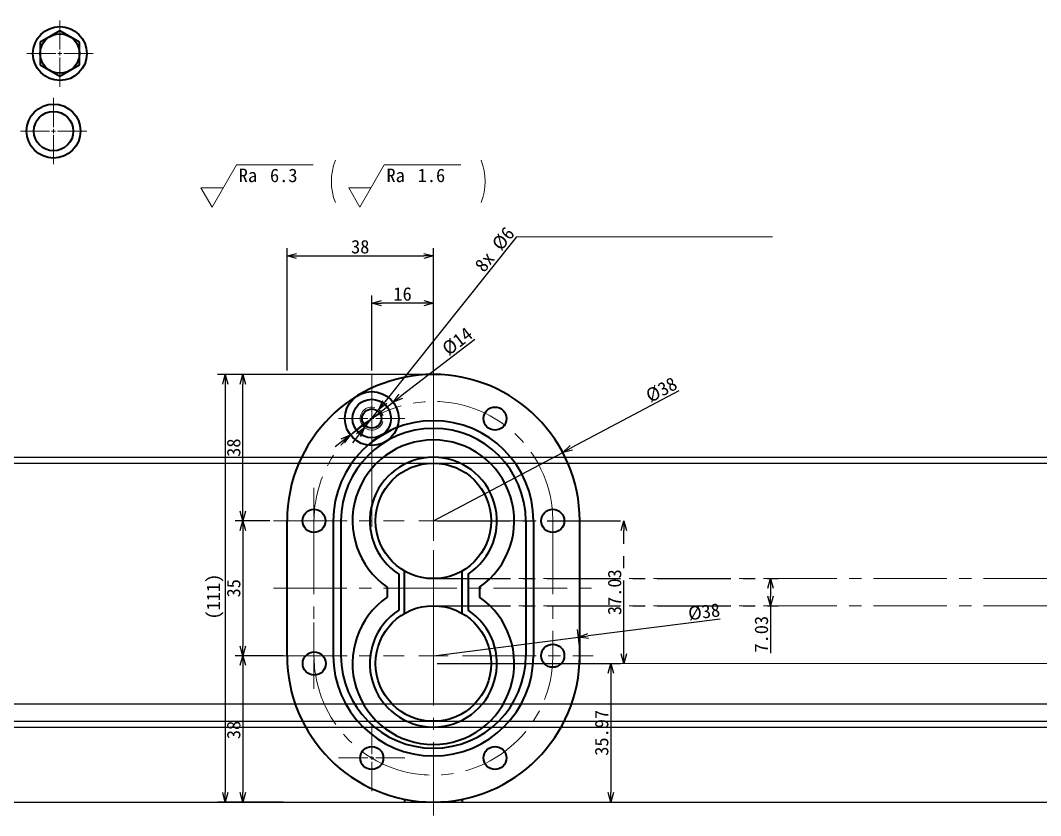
# Model space of a CAD drawing. Header units: millimetres. Extents: x 0 to 1496, y -203 to 299.
# Drawn here: x 966.2 to 1231.1, y -189.8 to 16.6 of the extents above; entities that cross this region are included whole.
import ezdxf

# ---------------------------------------------------------------- set-up
doc = ezdxf.new("R2010")
doc.units = ezdxf.units.MM
doc.linetypes.add('CENTER2', pattern=[28.575, 19.05, -3.175, 3.175, -3.175])
for name, color, linetype, lineweight in [('01_外形線', 7, 'Continuous', 35), ('02_中心線', 1, 'CENTER2', 18), ('04_寸法線', 2, 'Continuous', 18), ('07寸法線', 3, 'Continuous', 25), ('外形線', 7, 'Continuous', 35), ('細線', 5, 'Continuous', 18)]:
    doc.layers.add(name, color=color, linetype=linetype, lineweight=lineweight)
doc.layers.add('under_1', color=254, linetype='Continuous', lineweight=25, plot=False)
doc.styles.add('横文字', font='MS Gothic.ttf', dxfattribs={"height": 3.5})
doc.dimstyles.new('機械', dxfattribs={"dimtxt": 3.5, "dimasz": 2.5, "dimexe": 2, "dimexo": 1, "dimtad": 3, "dimdsep": 46, "dimtxsty": '横文字', "dimblk": 'OPEN30', "dimcen": 0, "dimazin": 2, "dimtfac": 1, "dimtmove": 0, "dimatfit": 3, "dimldrblk": 'OPEN30', "dimfxl": 1, "dimarcsym": 0})
doc.dimstyles.new('機械φ付', dxfattribs={"dimtxt": 3.5, "dimasz": 2.5, "dimexe": 2, "dimexo": 1, "dimtad": 3, "dimdsep": 46, "dimtxsty": '横文字', "dimblk": 'OPEN30', "dimcen": 0, "dimazin": 2, "dimtfac": 1, "dimtmove": 0, "dimatfit": 3, "dimldrblk": 'OPEN30', "dimfxl": 1, "dimarcsym": 0})

# ---------------------------------------------------------------- blocks, each defined once
blk = doc.blocks.new('*U15')
at = {"layer": '02_中心線', "color": 0, "linetype": 'CENTER2', "transparency": 16777216}
blk.add_line((-41.5, 0), (41.5, 0), dxfattribs=at)
blk = doc.blocks.new('*U16')
at = {"layer": '02_中心線', "color": 0, "linetype": 'CENTER2', "transparency": 16777216}
blk.add_line((0, -21.9925), (0, 21.9925), dxfattribs=at)
blk = doc.blocks.new('_Open30')
at = {"color": 0, "linetype": 'ByBlock', "lineweight": -2}
for p, q in [((-1, 0.27), (0, 0)), ((0, 0), (-1, -0.27)), ((0, 0), (-1, 0))]:
    blk.add_line(p, q, dxfattribs=at)
blk = doc.blocks.new('*D18')
at = {"layer": '04_寸法線', "color": 0, "lineweight": -2, "transparency": 16777216}
for p, q in [((1034.42, -75.31), (1017.39, -75.31)), ((1019.39, -77.81), (1019.39, -183.81)), ((1034.42, -186.31), (1017.39, -186.31))]:
    blk.add_line(p, q, dxfattribs=at)
at = {"layer": 'Defpoints', "color": 0, "transparency": 16777216}
for p in [(1035.42, -75.31), (1019.39, -186.31), (1035.42, -186.31)]:
    blk.add_point(p, dxfattribs=at)
at = {"layer": '04_寸法線', "color": 0, "lineweight": -2, "transparency": 16777216, "xscale": 2.5, "yscale": 2.5, "zscale": 2.5}
for p, rotation in [((1019.39, -75.31), 90), ((1019.39, -186.31), 270)]:
    blk.add_blockref('_Open30', p, dxfattribs=dict(at, rotation=rotation))
at = {"layer": '04_寸法線', "color": 0, "transparency": 16777216, "insert": (1016.73, -132.98), "char_height": 3.5, "attachment_point": 5, "rotation": 90, "style": '横文字'}
blk.add_mtext('(111)', dxfattribs=at)
blk = doc.blocks.new('*D19')
at = {"layer": '04_寸法線', "color": 0, "lineweight": -2, "transparency": 16777216}
for p, q in [((1137.18, -79.59), (1109.22, -94.38)), ((1073.42, -113.31), (1107.01, -95.55))]:
    blk.add_line(p, q, dxfattribs=at)
at = {"layer": 'Defpoints', "color": 0, "transparency": 16777216}
for p in [(1107.01, -95.55), (1073.42, -113.31)]:
    blk.add_point(p, dxfattribs=at)
at = {"layer": '04_寸法線', "color": 0, "lineweight": -2, "transparency": 16777216, "xscale": 2.5, "yscale": 2.5, "zscale": 2.5, "rotation": 207.8695708922694}
blk.add_blockref('_Open30', (1107.01, -95.55), dxfattribs=at)
at = {"layer": '04_寸法線', "color": 0, "transparency": 16777216, "insert": (1132.64, -79.31), "char_height": 3.5, "attachment_point": 5, "rotation": 27.8696, "style": '横文字'}
blk.add_mtext('%%c38', dxfattribs=at)
blk = doc.blocks.new('*D20')
at = {"layer": '04_寸法線', "color": 0, "lineweight": -2, "transparency": 16777216}
for p, q in [((1147.86, -138.81), (1113.59, -143.18)), ((1073.42, -148.31), (1111.11, -143.5))]:
    blk.add_line(p, q, dxfattribs=at)
blk.add_arc((1073.42, -148.31), 38, 1.5078, 10.2876, dxfattribs=at)
at = {"layer": 'Defpoints', "color": 0, "transparency": 16777216}
for p in [(1111.11, -143.5), (1073.42, -148.31)]:
    blk.add_point(p, dxfattribs=at)
at = {"layer": '04_寸法線', "color": 0, "lineweight": -2, "transparency": 16777216, "xscale": 2.5, "yscale": 2.5, "zscale": 2.5, "rotation": 187.2720415671984}
blk.add_blockref('_Open30', (1111.11, -143.5), dxfattribs=at)
at = {"layer": '04_寸法線', "color": 0, "transparency": 16777216, "insert": (1143.71, -136.95), "char_height": 3.5, "attachment_point": 5, "rotation": 7.272, "style": '横文字'}
blk.add_mtext('%%c38', dxfattribs=at)
blk = doc.blocks.new('*U29')
at = {"layer": '02_中心線', "color": 0, "linetype": 'CENTER2', "transparency": 16777216}
for p, q in [((0, 1.02), (0, 8.61)), ((-8.61, 0), (-1.02, 0)), ((1.02, 0), (8.61, 0)), ((0, -8.61), (0, -1.02))]:
    blk.add_line(p, q, dxfattribs=at)
at = {"layer": '02_中心線', "color": 0, "linetype": 'Continuous', "transparency": 16777216}
for p, q in [((-0.51, 0), (0.51, 0)), ((0, -0.51), (0, 0.51))]:
    blk.add_line(p, q, dxfattribs=at)
blk = doc.blocks.new('*U32')
at = {"layer": '02_中心線', "color": 0, "linetype": 'CENTER2', "transparency": 16777216}
for p, q in [((0, 1.02), (0, 8.61)), ((-8.61, 0), (-1.02, 0)), ((1.02, 0), (8.61, 0)), ((0, -8.61), (0, -1.02))]:
    blk.add_line(p, q, dxfattribs=at)
at = {"layer": '02_中心線', "color": 0, "linetype": 'Continuous', "transparency": 16777216}
for p, q in [((-0.51, 0), (0.51, 0)), ((0, -0.51), (0, 0.51))]:
    blk.add_line(p, q, dxfattribs=at)
blk = doc.blocks.new('*U34')
at = {"layer": '02_中心線', "color": 0, "linetype": 'CENTER2', "transparency": 16777216}
for p, q in [((0, 1.02), (0, 8.61)), ((-8.61, 0), (-1.02, 0)), ((1.02, 0), (8.61, 0)), ((0, -8.61), (0, -1.02))]:
    blk.add_line(p, q, dxfattribs=at)
at = {"layer": '02_中心線', "color": 0, "linetype": 'Continuous', "transparency": 16777216}
for p, q in [((-0.51, 0), (0.51, 0)), ((0, -0.51), (0, 0.51))]:
    blk.add_line(p, q, dxfattribs=at)
blk = doc.blocks.new('*D36')
at = {"layer": '04_寸法線', "color": 0, "lineweight": -2, "transparency": 16777216}
for p, q in [((1034.42, -148.31), (1021.95, -148.31)), ((1023.95, -150.81), (1023.95, -183.81)), ((1034.42, -186.31), (1021.95, -186.31))]:
    blk.add_line(p, q, dxfattribs=at)
at = {"layer": 'Defpoints', "color": 0, "transparency": 16777216}
for p in [(1035.42, -148.31), (1023.95, -186.31), (1035.42, -186.31)]:
    blk.add_point(p, dxfattribs=at)
at = {"layer": '04_寸法線', "color": 0, "lineweight": -2, "transparency": 16777216, "xscale": 2.5, "yscale": 2.5, "zscale": 2.5}
for p, rotation in [((1023.95, -148.31), 90), ((1023.95, -186.31), 270)]:
    blk.add_blockref('_Open30', p, dxfattribs=dict(at, rotation=rotation))
at = {"layer": '04_寸法線', "color": 0, "transparency": 16777216, "insert": (1021.58, -167.59), "char_height": 3.5, "attachment_point": 5, "rotation": 90, "style": '横文字'}
blk.add_mtext('38', dxfattribs=at)
blk = doc.blocks.new('*U38')
at = {"layer": '02_中心線', "color": 0, "linetype": 'CENTER2', "transparency": 16777216}
for p, q in [((0, 1.02), (0, 8.61)), ((-8.61, 0), (-1.02, 0)), ((1.02, 0), (8.61, 0)), ((0, -8.61), (0, -1.02))]:
    blk.add_line(p, q, dxfattribs=at)
at = {"layer": '02_中心線', "color": 0, "linetype": 'Continuous', "transparency": 16777216}
for p, q in [((-0.51, 0), (0.51, 0)), ((0, -0.51), (0, 0.51))]:
    blk.add_line(p, q, dxfattribs=at)
blk = doc.blocks.new('*U40')
at = {"layer": '02_中心線', "color": 0, "linetype": 'CENTER2', "transparency": 16777216}
for p, q in [((0, 1.02), (0, 8.61)), ((-8.61, 0), (-1.02, 0)), ((1.02, 0), (8.61, 0)), ((0, -8.61), (0, -1.02))]:
    blk.add_line(p, q, dxfattribs=at)
at = {"layer": '02_中心線', "color": 0, "linetype": 'Continuous', "transparency": 16777216}
for p, q in [((-0.51, 0), (0.51, 0)), ((0, -0.51), (0, 0.51))]:
    blk.add_line(p, q, dxfattribs=at)
blk = doc.blocks.new('*U42')
at = {"layer": '02_中心線', "color": 0, "linetype": 'CENTER2', "transparency": 16777216}
for p, q in [((0, 1.02), (0, 8.61)), ((-8.61, 0), (-1.02, 0)), ((1.02, 0), (8.61, 0)), ((0, -8.61), (0, -1.02))]:
    blk.add_line(p, q, dxfattribs=at)
at = {"layer": '02_中心線', "color": 0, "linetype": 'Continuous', "transparency": 16777216}
for p, q in [((-0.51, 0), (0.51, 0)), ((0, -0.51), (0, 0.51))]:
    blk.add_line(p, q, dxfattribs=at)
blk = doc.blocks.new('*U44')
at = {"layer": '02_中心線', "color": 0, "linetype": 'CENTER2', "transparency": 16777216}
for p, q in [((0, 1.02), (0, 8.61)), ((-8.61, 0), (-1.02, 0)), ((1.02, 0), (8.61, 0)), ((0, -8.61), (0, -1.02))]:
    blk.add_line(p, q, dxfattribs=at)
at = {"layer": '02_中心線', "color": 0, "linetype": 'Continuous', "transparency": 16777216}
for p, q in [((-0.51, 0), (0.51, 0)), ((0, -0.51), (0, 0.51))]:
    blk.add_line(p, q, dxfattribs=at)
blk = doc.blocks.new('*U59')
at = {"layer": '02_中心線', "color": 0, "linetype": 'CENTER2', "transparency": 16777216}
for p, q in [((0, 7.6), (0, 41.5)), ((-41.5, 0), (-7.6, 0)), ((7.6, 0), (41.5, 0)), ((0, -41.5), (0, -7.6))]:
    blk.add_line(p, q, dxfattribs=at)
at = {"layer": '02_中心線', "color": 0, "linetype": 'Continuous', "transparency": 16777216}
for p, q in [((0, -3.8), (0, 3.8)), ((-3.8, 0), (3.8, 0))]:
    blk.add_line(p, q, dxfattribs=at)
blk = doc.blocks.new('*U60')
at = {"layer": '02_中心線', "color": 0, "linetype": 'CENTER2', "transparency": 16777216}
for p, q in [((0, 7.6), (0, 41.5)), ((-41.5, 0), (-7.6, 0)), ((7.6, 0), (41.5, 0)), ((0, -41.5), (0, -7.6))]:
    blk.add_line(p, q, dxfattribs=at)
at = {"layer": '02_中心線', "color": 0, "linetype": 'Continuous', "transparency": 16777216}
for p, q in [((0, -3.8), (0, 3.8)), ((-3.8, 0), (3.8, 0))]:
    blk.add_line(p, q, dxfattribs=at)
blk = doc.blocks.new('*D62')
at = {"layer": '04_寸法線', "color": 0, "lineweight": -2, "transparency": 16777216}
for p, q in [((1030.92, -113.31), (1021.95, -113.31)), ((1023.95, -115.81), (1023.95, -145.81)), ((1030.92, -148.31), (1021.95, -148.31))]:
    blk.add_line(p, q, dxfattribs=at)
at = {"layer": 'Defpoints', "color": 0, "transparency": 16777216}
for p in [(1031.92, -113.31), (1023.95, -148.31), (1031.92, -148.31)]:
    blk.add_point(p, dxfattribs=at)
at = {"layer": '04_寸法線', "color": 0, "lineweight": -2, "transparency": 16777216, "xscale": 2.5, "yscale": 2.5, "zscale": 2.5}
for p, rotation in [((1023.95, -113.31), 90), ((1023.95, -148.31), 270)]:
    blk.add_blockref('_Open30', p, dxfattribs=dict(at, rotation=rotation))
at = {"layer": '04_寸法線', "color": 0, "transparency": 16777216, "insert": (1021.58, -130.81), "char_height": 3.5, "attachment_point": 5, "rotation": 90, "style": '横文字'}
blk.add_mtext('35', dxfattribs=at)
blk = doc.blocks.new('*D63')
at = {"layer": '04_寸法線', "color": 0, "lineweight": -2, "transparency": 16777216}
for p, q in [((1072.42, -75.31), (1021.95, -75.31)), ((1023.95, -110.81), (1023.95, -77.81)), ((1030.92, -113.31), (1021.95, -113.31))]:
    blk.add_line(p, q, dxfattribs=at)
at = {"layer": 'Defpoints', "color": 0, "transparency": 16777216}
for p in [(1023.95, -75.31), (1073.42, -75.31), (1031.92, -113.31)]:
    blk.add_point(p, dxfattribs=at)
at = {"layer": '04_寸法線', "color": 0, "lineweight": -2, "transparency": 16777216, "xscale": 2.5, "yscale": 2.5, "zscale": 2.5}
for p, rotation in [((1023.95, -75.31), 90), ((1023.95, -113.31), 270)]:
    blk.add_blockref('_Open30', p, dxfattribs=dict(at, rotation=rotation))
at = {"layer": '04_寸法線', "color": 0, "transparency": 16777216, "insert": (1021.58, -94.31), "char_height": 3.5, "attachment_point": 5, "rotation": 90, "style": '横文字'}
blk.add_mtext('38', dxfattribs=at)
blk = doc.blocks.new('*D66')
at = {"layer": '04_寸法線', "color": 0, "lineweight": -2, "transparency": 16777216}
for p, q in [((1095, -39.6), (1060.85, -82.46)), ((1055.55, -89.11), (1059.29, -84.41)), ((1053.99, -91.06), (1052.43, -93.02))]:
    blk.add_line(p, q, dxfattribs=at)
blk.add_arc((1057.42, -86.76), 3, 13.2476, 55.9014, dxfattribs=at)
at = {"layer": 'Defpoints', "color": 0, "transparency": 16777216}
for p in [(1059.29, -84.41), (1055.55, -89.11)]:
    blk.add_point(p, dxfattribs=at)
at = {"layer": '04_寸法線', "color": 0, "lineweight": -2, "transparency": 16777216, "xscale": 2.5, "yscale": 2.5, "zscale": 2.5}
for p, rotation in [((1059.29, -84.41), 231.4447682365611), ((1055.55, -89.11), 51.4447682365611)]:
    blk.add_blockref('_Open30', p, dxfattribs=dict(at, rotation=rotation))
at = {"layer": '04_寸法線', "color": 0, "transparency": 16777216, "insert": (1089.35, -42.88), "char_height": 3.5, "attachment_point": 5, "rotation": 51.4448, "style": '横文字'}
blk.add_mtext('8x %%c6', dxfattribs=at)
blk = doc.blocks.new('*D68')
at = {"layer": '04_寸法線', "color": 0, "lineweight": -2, "transparency": 16777216}
for p, q in [((1035.42, -74.31), (1035.42, -42.56)), ((1037.92, -44.56), (1070.92, -44.56)), ((1073.42, -74.31), (1073.42, -42.56))]:
    blk.add_line(p, q, dxfattribs=at)
at = {"layer": 'Defpoints', "color": 0, "transparency": 16777216}
for p in [(1073.42, -44.56), (1035.42, -75.31), (1073.42, -75.31)]:
    blk.add_point(p, dxfattribs=at)
at = {"layer": '04_寸法線', "color": 0, "lineweight": -2, "transparency": 16777216, "xscale": 2.5, "yscale": 2.5, "zscale": 2.5, "rotation": 180}
blk.add_blockref('_Open30', (1035.42, -44.56), dxfattribs=at)
at = {"layer": '04_寸法線', "color": 0, "lineweight": -2, "transparency": 16777216, "xscale": 2.5, "yscale": 2.5, "zscale": 2.5}
blk.add_blockref('_Open30', (1073.42, -44.56), dxfattribs=at)
at = {"layer": '04_寸法線', "color": 0, "transparency": 16777216, "insert": (1054.42, -42.18), "char_height": 3.5, "attachment_point": 5, "style": '横文字'}
blk.add_mtext('38', dxfattribs=at)
blk = doc.blocks.new('*D71')
at = {"layer": '04_寸法線', "color": 0, "lineweight": -2, "transparency": 16777216}
for p, q in [((1084.2, -66.23), (1064.96, -80.98)), ((1051.86, -91.02), (1062.98, -82.5)), ((1049.88, -92.54), (1047.89, -94.06))]:
    blk.add_line(p, q, dxfattribs=at)
at = {"layer": 'Defpoints', "color": 0, "transparency": 16777216}
for p in [(1062.98, -82.5), (1051.86, -91.02)]:
    blk.add_point(p, dxfattribs=at)
at = {"layer": '04_寸法線', "color": 0, "lineweight": -2, "transparency": 16777216, "xscale": 2.5, "yscale": 2.5, "zscale": 2.5}
for p, rotation in [((1062.98, -82.5), 217.4619820259461), ((1051.86, -91.02), 37.46198202594609)]:
    blk.add_blockref('_Open30', p, dxfattribs=dict(at, rotation=rotation))
at = {"layer": '04_寸法線', "color": 0, "transparency": 16777216, "insert": (1079.65, -66.73), "char_height": 3.5, "attachment_point": 5, "rotation": 37.462, "style": '横文字'}
blk.add_mtext('%%c14', dxfattribs=at)
blk = doc.blocks.new('*D72')
at = {"layer": '04_寸法線', "color": 0, "lineweight": -2, "transparency": 16777216}
for p, q in [((1057.42, -74.31), (1057.42, -54.81)), ((1073.42, -74.31), (1073.42, -54.81)), ((1070.92, -56.81), (1059.92, -56.81))]:
    blk.add_line(p, q, dxfattribs=at)
at = {"layer": 'Defpoints', "color": 0, "transparency": 16777216}
for p in [(1057.42, -56.81), (1057.42, -75.31), (1073.42, -75.31)]:
    blk.add_point(p, dxfattribs=at)
at = {"layer": '04_寸法線', "color": 0, "lineweight": -2, "transparency": 16777216, "xscale": 2.5, "yscale": 2.5, "zscale": 2.5, "rotation": 180}
blk.add_blockref('_Open30', (1057.42, -56.81), dxfattribs=at)
at = {"layer": '04_寸法線', "color": 0, "lineweight": -2, "transparency": 16777216, "xscale": 2.5, "yscale": 2.5, "zscale": 2.5}
blk.add_blockref('_Open30', (1073.42, -56.81), dxfattribs=at)
at = {"layer": '04_寸法線', "color": 0, "transparency": 16777216, "insert": (1065.42, -54.44), "char_height": 3.5, "attachment_point": 5, "style": '横文字'}
blk.add_mtext('16', dxfattribs=at)
blk = doc.blocks.new('表面性状')
at = {"color": 0, "linetype": 'ByBlock', "lineweight": -2}
for p, q in [((0, 0), (6.35, 11)), ((-2.89, 5), (0, 0))]:
    blk.add_line(p, q, dxfattribs=at)
at = {"linetype": 'ByBlock', "lineweight": -2}
for p, q in [((6.35, 11), (26.27, 11)), ((-2.89, 5), (2.89, 5))]:
    blk.add_line(p, q, dxfattribs=at)
at = {"color": 0, "linetype": 'ByBlock', "lineweight": -2, "insert": (6.93, 10), "char_height": 3.5, "attachment_point": 1, "style": '横文字'}
blk.add_mtext_dynamic_manual_height_columns('Ra', width=18.5676, gutter_width=17.5, heights=[0], dxfattribs=at)
at = {"linetype": 'ByBlock', "lineweight": -2, "style": '横文字'}
blk.add_attdef('値', (15.03, 6.5), '', height=3.5, dxfattribs=at)
blk = doc.blocks.new('カッコ左')
blk.add_arc((13.96, 5.5), 15, 158.4898, 201.5102)
blk = doc.blocks.new('カッコ右')
blk.add_arc((-13.96, 5.5), 15, 338.4898, 21.5102)
blk = doc.blocks.new('*D113')
at = {"layer": '04_寸法線', "color": 0, "lineweight": -2, "transparency": 16777216}
for p, q in [((1074.42, -150.34), (1121.51, -150.34)), ((1119.51, -152.84), (1119.51, -183.81)), ((1074.42, -186.31), (1121.51, -186.31))]:
    blk.add_line(p, q, dxfattribs=at)
at = {"layer": 'Defpoints', "color": 0, "transparency": 16777216}
for p in [(1073.42, -150.34), (1073.42, -186.31), (1119.51, -186.31)]:
    blk.add_point(p, dxfattribs=at)
at = {"layer": '04_寸法線', "color": 0, "lineweight": -2, "transparency": 16777216, "xscale": 2.5, "yscale": 2.5, "zscale": 2.5}
for p, rotation in [((1119.51, -150.34), 90), ((1119.51, -186.31), 270)]:
    blk.add_blockref('_Open30', p, dxfattribs=dict(at, rotation=rotation))
at = {"layer": '04_寸法線', "color": 0, "transparency": 16777216, "insert": (1117.13, -168.33), "char_height": 3.5, "attachment_point": 5, "rotation": 90, "style": '横文字'}
blk.add_mtext('35.97', dxfattribs=at)
blk = doc.blocks.new('*D119')
at = {"layer": '02_中心線', "color": 0, "lineweight": -2, "transparency": 16777216}
for p, q in [((1074.42, -113.31), (1124.87, -113.31)), ((1122.87, -147.84), (1122.87, -115.81)), ((1074.42, -150.34), (1124.87, -150.34))]:
    blk.add_line(p, q, dxfattribs=at)
at = {"layer": 'Defpoints', "color": 0, "transparency": 16777216}
for p in [(1073.42, -113.31), (1122.87, -113.31), (1073.42, -150.34)]:
    blk.add_point(p, dxfattribs=at)
at = {"layer": '02_中心線', "color": 0, "lineweight": -2, "transparency": 16777216, "xscale": 2.5, "yscale": 2.5, "zscale": 2.5}
for p, rotation in [((1122.87, -113.31), 90), ((1122.87, -150.34), 270)]:
    blk.add_blockref('_Open30', p, dxfattribs=dict(at, rotation=rotation))
at = {"layer": '02_中心線', "color": 0, "transparency": 16777216, "insert": (1120.49, -131.83), "char_height": 3.5, "attachment_point": 5, "rotation": 90, "style": '横文字'}
blk.add_mtext('37.03', dxfattribs=at)
blk = doc.blocks.new('*D120')
at = {"layer": '02_中心線', "color": 0, "lineweight": -2, "transparency": 16777216}
for p, q in [((1074.42, -128.31), (1162.98, -128.31)), ((1160.98, -130.81), (1160.98, -132.84)), ((1074.42, -135.34), (1162.98, -135.34)), ((1160.98, -135.34), (1160.98, -147.64))]:
    blk.add_line(p, q, dxfattribs=at)
at = {"layer": 'Defpoints', "color": 0, "transparency": 16777216}
for p in [(1073.42, -128.31), (1073.42, -135.34), (1160.98, -135.34)]:
    blk.add_point(p, dxfattribs=at)
at = {"layer": '02_中心線', "color": 0, "lineweight": -2, "transparency": 16777216, "xscale": 2.5, "yscale": 2.5, "zscale": 2.5}
for p, rotation in [((1160.98, -128.31), 90), ((1160.98, -135.34), 270)]:
    blk.add_blockref('_Open30', p, dxfattribs=dict(at, rotation=rotation))
at = {"layer": '02_中心線', "color": 0, "transparency": 16777216, "insert": (1158.6, -142.74), "char_height": 3.5, "attachment_point": 5, "rotation": 90, "style": '横文字'}
blk.add_mtext('7.03', dxfattribs=at)

msp = doc.modelspace()

# ---------------------------------------------------------------- linework, layer by layer
at = {"layer": '01_外形線'}
for p, q in [((976.431, 13.875), (971.323, 10.926)), ((981.54, 10.926), (976.431, 13.875)), ((971.323, 10.926), (971.323, 5.027)), ((981.54, 5.027), (981.54, 10.926)), ((971.323, 5.027), (976.431, 2.078)), ((976.431, 2.078), (981.54, 5.027)), ((1057.42, -92.658), (1062.528, -89.708)), ((1035.42, -148.311), (1035.42, -113.311)), ((1047.42, -113.311), (1047.42, -148.311)), ((1049.42, -113.311), (1049.42, -148.311)), ((1097.42, -113.311), (1097.42, -148.311)), ((1099.42, -113.311), (1099.42, -148.311)), ((1111.42, -150.341), (1111.42, -113.311)), ((1064.42, -127.14), (1064.42, -136.512)), ((1065.92, -137.351), (1065.92, -126.301)), ((1080.92, -137.351), (1080.92, -126.301)), ((1082.42, -127.14), (1082.42, -136.512)), ((1061.42, -130.545), (1061.42, -133.107)), ((1085.42, -130.545), (1085.42, -133.107)), ((1065.92, -185.563), (1065.92, -186.311)), ((1080.92, -185.563), (1080.92, -186.311))]:
    msp.add_line(p, q, dxfattribs=at)
for centre, radius in [((976.431, 7.976), 7), ((976.431, 7.976), 5.108), ((974.797, -12.137), 7), ((974.797, -12.137), 5.108), ((1073.42, -113.311), 15), ((1073.42, -150.341), 15)]:
    msp.add_circle(centre, radius, dxfattribs=at)
for centre, radius, start, end in [((1073.42, -113.311), 38, 0, 180), ((1073.42, -113.311), 26, 0, 180), ((1073.42, -113.311), 24, 0, 180), ((1073.42, -113.311), 21, 304.8499, 235.1501), ((1073.42, -113.311), 16.5, 303.05573, 236.94427), ((1073.42, -148.311), 38, 66.75084, 67.08046), ((1073.42, -150.341), 21, 124.8499, 55.1501), ((1073.42, -150.341), 16.5, 123.05573, 56.94427), ((1073.42, -148.311), 38, 180, 0), ((1073.42, -148.311), 26, 180, 0), ((1073.42, -148.311), 24, 180, 0), ((1073.42, -113.311), 38, 246.98242, 247.08046), ((1073.42, -113.311), 38, 292.76623, 293.01758)]:
    msp.add_arc(centre, radius, start, end, dxfattribs=at)
at = {"layer": '02_中心線'}
for p, q in [((1042.42, -113.311), (1042.42, -148.311)), ((1104.42, -113.311), (1104.42, -148.311)), ((1073.42, -128.311), (1437.821, -128.311)), ((1073.42, -135.341), (1438.655, -135.341))]:
    msp.add_line(p, q, dxfattribs=at)
for centre, start, end in [((1073.42, -113.311), 0, 180), ((1073.42, -148.311), 180, 0)]:
    msp.add_arc(centre, 31, start, end, dxfattribs=at)
at = {"layer": '04_寸法線'}
for p, q in [((1095.004, -39.602), (1161.453, -39.602)), ((1057.42, -114.811), (1057.42, -75.311)), ((1073.42, -114.811), (1073.42, -75.311)), ((1121.507, -150.341), (1393.466, -150.341))]:
    msp.add_line(p, q, dxfattribs=at)
msp.add_lwpolyline([(981.54, 10.926), (976.431, 13.875), (971.323, 10.926), (971.323, 5.027), (976.431, 2.078), (981.54, 5.027)], close=True, dxfattribs=at)
at = {"layer": '07寸法線'}
for p in [(1073.42, -160.811), (1073.42, -186.311)]:
    msp.add_xline(p, (1, 0), dxfattribs=at)
at = {"layer": 'under_1'}
for p in [(1073.42, -96.811), (1073.42, -98.311), (1073.42, -165.341), (1073.42, -166.841)]:
    msp.add_xline(p, (1, 0), dxfattribs=at)
at = {"layer": '外形線'}
for centre, radius in [((1057.42, -86.759), 7), ((1057.42, -86.759), 5), ((1057.42, -86.759), 2.5), ((1089.42, -86.759), 3), ((1042.42, -113.311), 3), ((1104.42, -113.311), 3), ((1104.42, -148.311), 3), ((1042.486, -150.341), 3), ((1057.42, -174.863), 3), ((1089.42, -174.863), 3)]:
    msp.add_circle(centre, radius, dxfattribs=at)
at = {"layer": '細線'}
msp.add_arc((1057.42, -86.759), 3, 75, 345, dxfattribs=at)

# ---------------------------------------------------------------- block references
at = {"layer": '02_中心線', "linetype": 'CENTER2'}
for name, p in [('*U34', (976.431, 7.976)), ('*U29', (974.797, -12.137)), ('*U59', (1073.42, -113.311)), ('*U40', (1057.42, -86.759)), ('*U32', (1042.42, -113.311)), ('*U38', (1042.42, -113.311)), ('*U60', (1073.42, -148.311)), ('*U15', (1073.42, -130.811)), ('*U42', (1042.42, -148.311)), ('*U16', (1073.42, -167.818)), ('*U44', (1057.42, -174.863))]:
    msp.add_blockref(name, p, dxfattribs=at)
at = {"layer": '04_寸法線'}
for p, values in [((1015.968, -31.889), {'値': '6.3'}), ((1054.317, -31.889), {'値': '1.6'})]:
    msp.add_blockref('表面性状', p, dxfattribs=at).add_auto_attribs(values)
for name, p in [('カッコ左', (1047.965, -30.713)), ('カッコ右', (1085.844, -30.713))]:
    msp.add_blockref(name, p, dxfattribs=at)

# ---------------------------------------------------------------- dimensions: what is measured, and where the dimension line sits
at = {"layer": '02_中心線'}
for base, p1, p2, picture, middle in [((1122.867, -113.311), (1073.42, -150.341), (1073.42, -113.311), '*D119', (1120.492, -131.826)), ((1160.977, -135.341), (1073.42, -128.311), (1073.42, -135.341), '*D120', (1158.602, -142.739))]:
    dim = msp.add_linear_dim(base=base, p1=p1, p2=p2, angle=90, dimstyle='機械', dxfattribs=at)
    dim.commit()
    dim.dimension.update_dxf_attribs({"geometry": picture, "text_midpoint": middle})
at = {"layer": '04_寸法線'}
dim = msp.add_diameter_dim_2p(p1=(1055.55, -89.105), p2=(1059.289, -84.413), text='8x <>', dimstyle='機械φ付', override={"dimpost": '%%c<>'}, dxfattribs=at)
dim.commit()
dim.dimension.update_dxf_attribs({"geometry": '*D66', "text_midpoint": (1091.21, -44.363), "dimtype": 163})
for base, p1, p2, picture, middle in [((1073.42, -44.559), (1035.42, -75.311), (1073.42, -75.311), '*D68', (1054.42, -42.184)), ((1057.42, -56.811), (1073.42, -75.311), (1057.42, -75.311), '*D72', (1065.42, -54.436))]:
    dim = msp.add_linear_dim(base=base, p1=p1, p2=p2, dimstyle='機械', dxfattribs=at)
    dim.commit()
    dim.dimension.update_dxf_attribs({"geometry": picture, "text_midpoint": middle})
dim = msp.add_diameter_dim_2p(p1=(1051.863, -91.017), p2=(1062.976, -82.501), dimstyle='機械φ付', override={"dimpost": '%%c<>'}, dxfattribs=at)
dim.commit()
dim.dimension.update_dxf_attribs({"geometry": '*D71', "text_midpoint": (1081.099, -68.614), "dimtype": 163})
dim = msp.add_linear_dim(base=(1019.395, -186.311), p1=(1035.42, -75.311), p2=(1035.42, -186.311), angle=90, dimstyle='機械', override={"dimpost": '(<>)'}, dxfattribs=at)
dim.commit()
dim.dimension.update_dxf_attribs({"geometry": '*D18', "text_midpoint": (1019.395, -132.976), "dimtype": 160})
for base, p1, p2, picture, middle in [((1023.953, -75.311), (1031.92, -113.311), (1073.42, -75.311), '*D63', (1021.578, -94.311)), ((1119.507, -186.311), (1073.42, -150.341), (1073.42, -186.311), '*D113', (1117.132, -168.326))]:
    dim = msp.add_linear_dim(base=base, p1=p1, p2=p2, angle=90, dimstyle='機械', dxfattribs=at)
    dim.commit()
    dim.dimension.update_dxf_attribs({"geometry": picture, "text_midpoint": middle})
for center, mpoint, picture, middle in [((1073.42, -113.311), (1107.012, -95.547), '*D19', (1133.754, -81.406)), ((1073.42, -148.311), (1111.114, -143.501), '*D20', (1144.011, -139.303))]:
    dim = msp.add_radius_dim(center=center, mpoint=mpoint, dimstyle='機械φ付', override={"dimpost": '%%c<>'}, dxfattribs=at)
    dim.commit()
    dim.dimension.update_dxf_attribs({"geometry": picture, "text_midpoint": middle, "dimtype": 164})
for base, p1, p2, picture, middle in [((1023.953, -148.311), (1031.92, -113.311), (1031.92, -148.311), '*D62', (1023.953, -130.811)), ((1023.953, -186.311), (1035.42, -148.311), (1035.42, -186.311), '*D36', (1023.953, -167.593))]:
    dim = msp.add_linear_dim(base=base, p1=p1, p2=p2, angle=90, dimstyle='機械', dxfattribs=at)
    dim.commit()
    dim.dimension.update_dxf_attribs({"geometry": picture, "text_midpoint": middle, "dimtype": 160})

doc.saveas('drawing.dxf')
